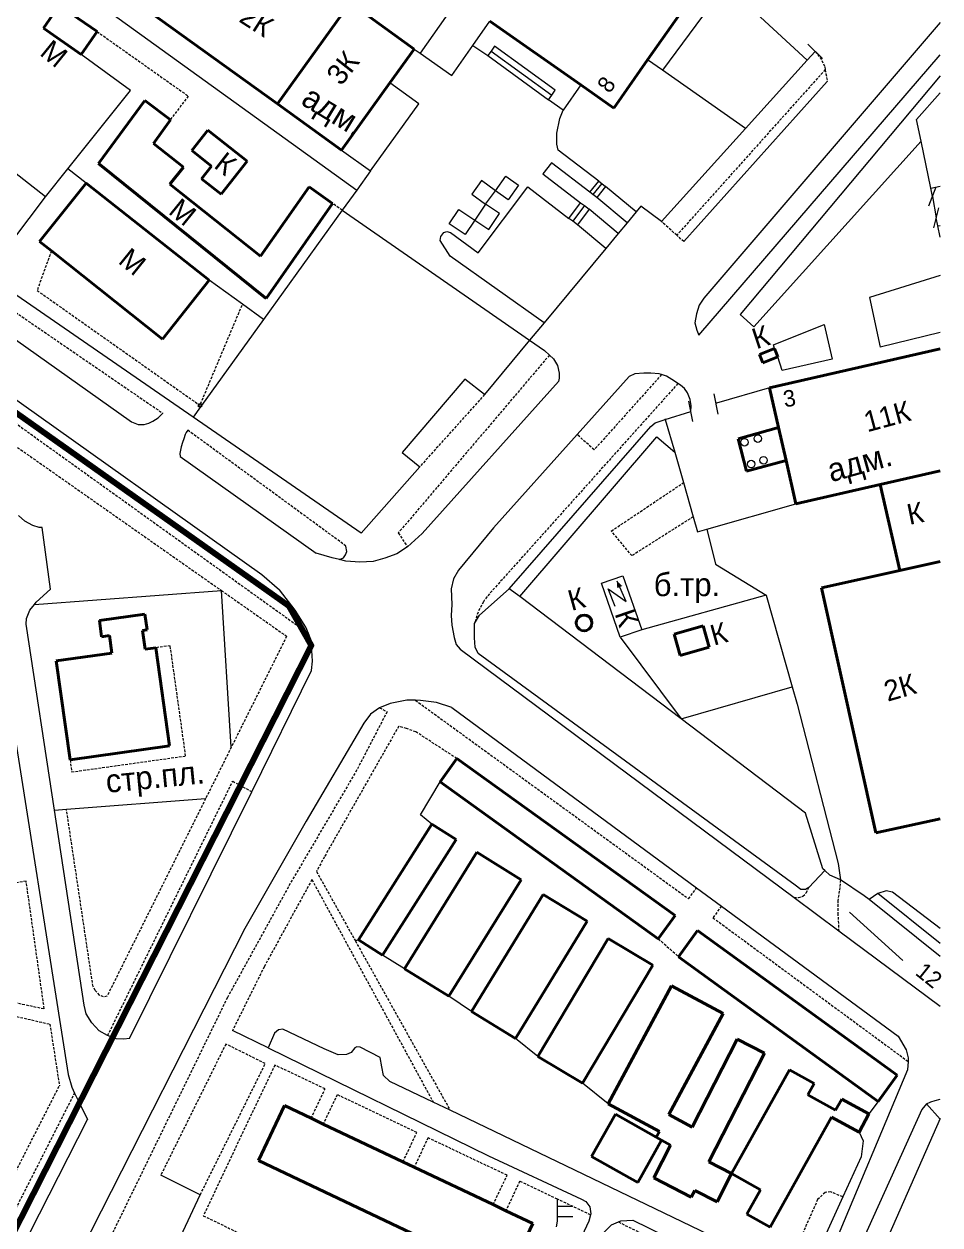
# Model space of a CAD drawing. Extents: x 1000 to 4000, y -5000 to -1000.
# Drawn here: x 2822.3 to 3000, y -2474.5 to -2241.7 of the extents above; entities that cross this region are included whole.
import ezdxf
from ezdxf.enums import TextEntityAlignment as Align

# ---------------------------------------------------------------- set-up
doc = ezdxf.new("R2010")
doc.units = 0
doc.header["$MEASUREMENT"] = 0
doc.linetypes.add('DASHED', pattern=[0.75, 0.5, -0.25])
for name, color, linetype in [('11', 7, 'CONTINUOUS'), ('13', 7, 'CONTINUOUS'), ('16', 7, 'CONTINUOUS'), ('17', 7, 'CONTINUOUS'), ('24', 7, 'CONTINUOUS'), ('25', 7, 'CONTINUOUS'), ('37', 7, 'CONTINUOUS'), ('40', 7, 'CONTINUOUS'), ('42', 7, 'CONTINUOUS'), ('6', 7, 'CONTINUOUS'), ('7', 7, 'CONTINUOUS'), ('границы команд_1', 10, 'CONTINUOUS')]:
    doc.layers.add(name, color=color, linetype=linetype)
doc.styles.get("Standard").update_dxf_attribs({"font": 'txt', "height": 0.2})

msp = doc.modelspace()

# ---------------------------------------------------------------- linework, layer by layer
at = {"layer": '11', "color": 253, "linetype": 'Continuous', "lineweight": 0}
for p, q in [((2974.2, -2248.71), (2955.4, -2231.29)), ((2906.52, -2236.8), (2899.14, -2247.32)), ((2826.48, -2275.18), (2778.68, -2237.89)), ((2975.78, -2246.97), (2974.2, -2248.71)), ((2977.2, -2248.38), (2974.37, -2245.55)), ((2842.99, -2254.57), (2833.42, -2247.56)), ((2946.15, -2250.61), (2943.27, -2248.6)), ((2974.2, -2248.71), (2962.26, -2261.91)), ((2962.26, -2261.91), (2946.15, -2250.61)), ((2830.84, -2269.74), (2842.99, -2254.57)), ((2995.41, -2260.21), (3000, -2255.03)), ((2996.29, -2264.4), (2995.41, -2260.21)), ((2962.26, -2261.91), (2945.94, -2279.97)), ((2998.19, -2273.47), (2996.29, -2264.4)), ((2883.89, -2266.12), (2889.51, -2270.17)), ((2826.48, -2275.18), (2830.84, -2269.74)), ((2834.34, -2272.5), (2830.84, -2269.74)), ((2889.51, -2270.17), (2886.86, -2273.86)), ((2886.86, -2273.86), (2884.02, -2277.79)), ((2997.8, -2276.95), (2999.25, -2273.22)), ((2998.53, -2275.09), (2998.19, -2273.47)), ((2815.07, -2290.29), (2826.48, -2275.18)), ((2941.94, -2277.01), (2941.04, -2278.09)), ((2945.94, -2279.97), (2941.94, -2277.01)), ((2884.02, -2277.79), (2868.77, -2298.95)), ((2941.04, -2278.09), (2939.28, -2280.21)), ((2998.79, -2281.18), (2999.74, -2277.29)), ((2999.57, -2280.82), (2999.26, -2279.24)), ((2939.28, -2280.21), (2937.58, -2282.26)), ((3000, -2282.99), (2999.57, -2280.82)), ((2937.58, -2282.26), (2935.16, -2285.17)), ((2935.16, -2285.17), (2923.19, -2299.6)), ((2855.11, -2317.9), (2815.07, -2290.29)), ((2864.68, -2296), (2858.23, -2291.35)), ((2868.77, -2298.95), (2864.68, -2296)), ((2868.77, -2298.95), (2856.74, -2315.64)), ((2923.19, -2299.6), (2920.38, -2302.99)), ((2920.38, -2302.99), (2911.64, -2313.52)), ((2907.82, -2310.56), (2895.64, -2324.74)), ((2911.64, -2313.52), (2907.82, -2310.56)), ((2956.93, -2317.29), (2956.15, -2313.36)), ((2966.89, -2312.24), (2956.61, -2315.21)), ((2856.54, -2315.92), (2855.11, -2317.9)), ((2856.74, -2315.64), (2856.54, -2315.92)), ((2946.65, -2318.36), (2951.64, -2316.78)), ((2952.03, -2318.74), (2951.25, -2314.82)), ((2887.72, -2340.4), (2855.11, -2317.9)), ((2943.9, -2319.69), (2944.76, -2319.02)), ((2944.76, -2319.02), (2946.65, -2318.36)), ((2946.65, -2318.36), (2946.66, -2318.35)), ((2946.66, -2318.35), (2946.65, -2318.36)), ((2946.65, -2318.36), (2948.56, -2324.67)), ((2916.43, -2351.16), (2943.9, -2319.69)), ((2918.45, -2352.69), (2945.04, -2321.72)), ((2945.04, -2321.72), (2948.56, -2324.67)), ((2895.64, -2324.74), (2899.07, -2327.51)), ((2948.56, -2324.67), (2950.24, -2330.59)), ((2899.07, -2327.51), (2887.72, -2340.4)), ((2950.24, -2330.59), (2952.13, -2337.21)), ((2954.73, -2339.62), (2972.03, -2334.72)), ((2952.13, -2337.21), (2952.96, -2340.12)), ((2952.96, -2340.12), (2954.73, -2339.62)), ((2910.65, -2356.27), (2916.43, -2351.16)), ((2918.45, -2352.69), (2916.43, -2351.16)), ((2949.75, -2376.37), (2918.45, -2352.69)), ((2909.7, -2357.89), (2910.65, -2356.27)), ((2909.7, -2360.66), (2909.7, -2357.89)), ((2909.79, -2362.47), (2909.7, -2360.66)), ((2910.37, -2363.72), (2909.79, -2362.47)), ((2971.87, -2408.65), (2910.37, -2363.72)), ((2973.91, -2394.65), (2949.75, -2376.37)), ((2899.18, -2395), (2903.01, -2388.63)), ((2901.44, -2396.79), (2899.18, -2395)), ((2977.25, -2405.47), (2973.91, -2394.65)), ((2977.64, -2405.82), (2974.54, -2409.12)), ((2977.64, -2405.82), (2977.25, -2405.47)), ((2978.59, -2406.68), (2977.64, -2405.82)), ((2980.69, -2407.63), (2978.59, -2406.68)), ((2985.27, -2410.69), (2980.69, -2407.63)), ((2980.69, -2407.63), (2980.69, -2407.63)), ((2980.69, -2407.63), (2980.69, -2407.63)), ((2973.01, -2409.51), (2971.87, -2408.65)), ((2973.87, -2409.51), (2973.01, -2409.51)), ((2974.54, -2409.12), (2973.87, -2409.51)), ((2986.22, -2411.45), (2985.27, -2410.69)), ((3000, -2422.48), (2986.22, -2411.45)), ((3000, -2419.97), (2987.91, -2410.28)), ((2896.12, -2424.85), (2891.84, -2422.24)), ((2909.1, -2433.16), (2904.71, -2430.18)), ((2921.95, -2441.87), (2917.65, -2438.39)), ((2935.59, -2451.01), (2930.62, -2447.03)), ((2987.97, -2450.57), (2986.18, -2452.98)), ((2997.38, -2451.06), (3000, -2453.99)), ((2984.27, -2456.52), (2985.05, -2458.22)), ((2985.05, -2458.22), (2984.66, -2461.33)), ((2984.66, -2461.33), (2981.11, -2469.07)), ((2981.11, -2469.07), (2975.44, -2481.47))]:
    msp.add_line(p, q, dxfattribs=at)
for p in [(2946.65, -2318.36), (2980.69, -2407.63)]:
    msp.add_point(p, dxfattribs=at)
at = {"layer": '13', "color": 253, "linetype": 'Continuous', "lineweight": 40}
for p, q in [((2871.45, -2257.15), (2842.51, -2236.3)), ((2885.57, -2237.56), (2871.45, -2257.15)), ((2885.57, -2237.56), (2898.01, -2246.52)), ((2951.51, -2236.84), (2943.27, -2248.6)), ((2826.07, -2242.5), (2829.13, -2238.07)), ((2829.13, -2238.07), (2836.47, -2243.13)), ((2930.32, -2253.49), (2912.68, -2241.12)), ((2833.42, -2247.56), (2826.07, -2242.5)), ((2836.47, -2243.13), (2833.42, -2247.56)), ((2898.01, -2246.52), (2893.27, -2253.1)), ((2943.27, -2248.6), (2936.7, -2257.97)), ((2893.27, -2253.1), (2883.89, -2266.12)), ((2936.7, -2257.97), (2930.32, -2253.49)), ((2836.77, -2268.73), (2845.73, -2256.51)), ((2845.73, -2256.51), (2850.69, -2260.24)), ((2883.89, -2266.12), (2871.45, -2257.15)), ((2850.69, -2260.24), (2847.45, -2264.82)), ((2854.83, -2266.19), (2857.94, -2262.24)), ((2857.94, -2262.24), (2865.57, -2268.25)), ((2847.45, -2264.82), (2853.27, -2269.4)), ((2858.65, -2269.21), (2854.83, -2266.19)), ((2869.3, -2294.89), (2836.77, -2268.73)), ((2853.27, -2269.4), (2850.6, -2272.74)), ((2856.71, -2271.67), (2858.65, -2269.21)), ((2865.57, -2268.25), (2860.52, -2274.67)), ((2825.33, -2283.87), (2834.34, -2272.5)), ((2834.34, -2272.5), (2858.23, -2291.35)), ((2860.52, -2274.67), (2856.71, -2271.67)), ((2850.6, -2272.74), (2868.15, -2286.68)), ((2868.15, -2286.68), (2877.59, -2273.22)), ((2877.59, -2273.22), (2882.17, -2276.46)), ((2882.17, -2276.46), (2869.3, -2294.89)), ((2827.62, -2285.68), (2825.33, -2283.87)), ((2849.18, -2302.77), (2827.62, -2285.68)), ((2858.23, -2291.35), (2849.18, -2302.77)), ((2964.94, -2305.74), (2967.85, -2304.59)), ((2966.89, -2312.24), (3000, -2304.67)), ((2967.85, -2304.59), (2968.49, -2306.21)), ((2965.58, -2307.37), (2964.94, -2305.74)), ((2968.49, -2306.21), (2965.58, -2307.37)), ((2968.64, -2319.92), (2966.89, -2312.24)), ((2960.83, -2322.11), (2968.64, -2319.92)), ((2970.11, -2326.31), (2968.64, -2319.92)), ((2962.43, -2328.39), (2960.83, -2322.11)), ((2970.11, -2326.31), (2962.43, -2328.39)), ((2972.03, -2334.72), (2970.11, -2326.31)), ((3000, -2328.32), (2988.39, -2330.98)), ((2988.39, -2330.98), (2972.03, -2334.72)), ((2988.39, -2330.98), (2992.2, -2347.62)), ((2992.2, -2347.62), (3000, -2345.88)), ((2976.99, -2351), (2992.2, -2347.62)), ((2987.56, -2398.52), (2976.99, -2351)), ((2930.05, -2356.57), (2930.47, -2356.35)), ((2930.47, -2356.35), (2930.95, -2356.27)), ((2930.95, -2356.27), (2931.42, -2356.35)), ((2931.42, -2356.35), (2931.84, -2356.57)), ((2929.42, -2357.8), (2929.49, -2357.33)), ((2929.49, -2358.27), (2929.42, -2357.8)), ((2929.49, -2357.33), (2929.71, -2356.9)), ((2929.71, -2358.7), (2929.49, -2358.27)), ((2929.71, -2356.9), (2930.05, -2356.57)), ((2930.05, -2359.03), (2929.71, -2358.7)), ((2931.84, -2356.57), (2932.18, -2356.9)), ((2932.18, -2358.7), (2931.84, -2359.03)), ((2932.18, -2356.9), (2932.4, -2357.33)), ((2932.4, -2358.27), (2932.18, -2358.7)), ((2932.4, -2357.33), (2932.47, -2357.8)), ((2932.47, -2357.8), (2932.4, -2358.27)), ((2948.41, -2360), (2954.03, -2358.37)), ((2954.03, -2358.37), (2955.22, -2362.49)), ((2930.47, -2359.25), (2930.05, -2359.03)), ((2930.95, -2359.33), (2930.47, -2359.25)), ((2931.42, -2359.25), (2930.95, -2359.33)), ((2931.84, -2359.03), (2931.42, -2359.25)), ((2949.59, -2364.12), (2948.41, -2360)), ((2955.22, -2362.49), (2949.59, -2364.12)), ((3000, -2395.75), (2987.56, -2398.52))]:
    msp.add_line(p, q, dxfattribs=at)
at = {"layer": '16', "color": 253, "linetype": 'Continuous', "lineweight": 0}
for p, q in [((2934.3, -2350.08), (2938.48, -2348.64)), ((2938.48, -2348.64), (2942.11, -2359.14)), ((2937.93, -2360.58), (2934.3, -2350.08)), ((2936.98, -2354.64), (2935.64, -2351.16)), ((2935.64, -2351.16), (2939.11, -2353.62)), ((2939.11, -2353.62), (2937.35, -2349.72)), ((2942.11, -2359.14), (2937.93, -2360.58))]:
    msp.add_line(p, q, dxfattribs=at)
msp.add_solid([(2937.35, -2349.72), (2937.36, -2351.05), (2938.36, -2350.63)], dxfattribs=at)
at = {"layer": '24', "color": 253, "linetype": 'Continuous', "lineweight": 0}
for p, q in [((2838.01, -2238.65), (2886.86, -2273.86)), ((2909.39, -2245.81), (2912.68, -2241.12)), ((2953.93, -2240.15), (2946.15, -2250.61)), ((3000, -2241.36), (2954.15, -2294.83)), ((2898.01, -2246.52), (2899.14, -2247.32)), ((2905.31, -2251.64), (2909.39, -2245.81)), ((2909.39, -2245.81), (2912.24, -2247.81)), ((2899.14, -2247.32), (2905.31, -2251.64)), ((2953.19, -2301.99), (3000, -2247.64)), ((2898.89, -2257.16), (2893.27, -2253.1)), ((2930.32, -2253.49), (2926.89, -2258.37)), ((2978.12, -2252.83), (2950.29, -2283.86)), ((3000, -2251.7), (2961.2, -2297.99)), ((2889.51, -2270.17), (2898.89, -2257.16)), ((2926.89, -2258.37), (2924.02, -2256.36)), ((2926.22, -2260), (2926.89, -2258.37)), ((2925.65, -2262.86), (2926.22, -2260)), ((2925.65, -2264.96), (2925.65, -2262.86)), ((2925.94, -2266.11), (2925.65, -2264.96)), ((2963.87, -2300.38), (2996.29, -2264.4)), ((2933.78, -2272.12), (2925.94, -2266.11)), ((2924.61, -2268.57), (2922.96, -2270.73)), ((2932.07, -2274.29), (2924.61, -2268.57)), ((2911.07, -2272.04), (2909.17, -2274.64)), ((2913.74, -2274), (2911.07, -2272.04)), ((2913.74, -2274), (2915.75, -2271.18)), ((2915.75, -2271.18), (2918.23, -2272.95)), ((2922.96, -2270.73), (2930.25, -2276.32)), ((2909.17, -2274.64), (2911.83, -2276.6)), ((2910.4, -2286.04), (2920.03, -2273.24)), ((2911.83, -2276.6), (2913.74, -2274)), ((2916.22, -2275.77), (2913.74, -2274)), ((2918.23, -2272.95), (2916.22, -2275.77)), ((2920.03, -2273.24), (2927.99, -2279.36)), ((2941.04, -2278.09), (2935.11, -2273.17)), ((2998.19, -2273.47), (3000, -2273.09)), ((2911.83, -2276.6), (2909.74, -2279.72)), ((2914.54, -2278.41), (2911.83, -2276.6)), ((2939.28, -2280.21), (2933.41, -2275.34)), ((2998.53, -2275.09), (2999.26, -2279.24)), ((2884.02, -2277.79), (2920.38, -2302.99)), ((2904.78, -2280.41), (2906.64, -2277.64)), ((2906.64, -2277.64), (2909.74, -2279.72)), ((2912.45, -2281.54), (2914.54, -2278.41)), ((2937.58, -2282.26), (2931.92, -2277.56)), ((2903.72, -2282.12), (2904.29, -2281.93)), ((2904.29, -2281.93), (2905.06, -2282.12)), ((2907.88, -2282.49), (2904.78, -2280.41)), ((2909.74, -2279.72), (2907.88, -2282.49)), ((2909.74, -2279.72), (2912.45, -2281.54)), ((2935.16, -2285.17), (2929.66, -2280.6)), ((2999.57, -2280.82), (3000, -2280.74)), ((2903.05, -2283.65), (2903.15, -2282.89)), ((2904.96, -2286.7), (2903.05, -2283.65)), ((2903.15, -2282.89), (2903.72, -2282.12)), ((2905.06, -2282.12), (2910.4, -2286.04)), ((2923.19, -2299.6), (2904.96, -2286.7)), ((3000, -2290.45), (2986.28, -2294.71)), ((2954.15, -2294.83), (2953.29, -2296.17)), ((2986.28, -2294.71), (2988.38, -2304.35)), ((2952.72, -2297.89), (2952.43, -2299.61)), ((2953.29, -2296.17), (2952.72, -2297.89)), ((2961.2, -2297.99), (2963.87, -2300.38)), ((2952.43, -2299.61), (2952.81, -2301.04)), ((2967.68, -2303.88), (2977.5, -2299.96)), ((2977.5, -2299.96), (2979.03, -2306.64)), ((2818.67, -2301.39), (2843.16, -2318.8)), ((2952.81, -2301.04), (2953.19, -2301.99)), ((3000, -2301.46), (2988.38, -2304.35)), ((2920.38, -2302.99), (2923.28, -2305)), ((2920.38, -2302.99), (2920.38, -2302.99)), ((2923.28, -2305), (2924.23, -2305.86)), ((2967.85, -2304.59), (2967.68, -2303.88)), ((2924.23, -2305.86), (2925.04, -2306.6)), ((2925.04, -2306.6), (2925.76, -2307.89)), ((2969.33, -2308.87), (2968.49, -2306.21)), ((2979.03, -2306.64), (2969.33, -2308.87)), ((2925.76, -2307.89), (2926.09, -2309.37)), ((2926.09, -2309.37), (2926.14, -2310.37)), ((2940.76, -2309.52), (2939.71, -2309.99)), ((2942.55, -2309.4), (2940.76, -2309.52)), ((2943.89, -2309.4), (2942.55, -2309.4)), ((2945.51, -2309.49), (2943.89, -2309.4)), ((2945.97, -2309.65), (2945.51, -2309.49)), ((2946.94, -2309.97), (2945.97, -2309.65)), ((2925.95, -2311.01), (2899.55, -2340.47)), ((2926.14, -2310.37), (2925.95, -2311.01)), ((2939.71, -2309.99), (2929.59, -2321.28)), ((2948.46, -2310.93), (2946.94, -2309.97)), ((2949.14, -2311.38), (2948.46, -2310.93)), ((2949.63, -2311.71), (2949.14, -2311.38)), ((2950.4, -2312.33), (2949.63, -2311.71)), ((2818.44, -2312.87), (2868.42, -2348.41)), ((2951.02, -2313.19), (2950.4, -2312.33)), ((2951.54, -2314.48), (2951.02, -2313.19)), ((2951.68, -2315.68), (2951.54, -2314.48)), ((2951.64, -2316.78), (2951.68, -2315.68)), ((2843.16, -2318.8), (2844.45, -2319.34)), ((2845.6, -2319.3), (2846.5, -2319.06)), ((2846.5, -2319.06), (2847.31, -2318.68)), ((2847.31, -2318.68), (2848.32, -2318.06)), ((2848.32, -2318.06), (2849.23, -2317.14)), ((2844.45, -2319.34), (2845.6, -2319.3)), ((2853.57, -2321.26), (2853.28, -2322.07)), ((2853.77, -2320.89), (2853.57, -2321.26)), ((2854.09, -2320.44), (2853.77, -2320.89)), ((2929.59, -2321.28), (2913.36, -2339.38)), ((2852.8, -2323.64), (2852.51, -2324.93)), ((2853.04, -2322.83), (2852.8, -2323.64)), ((2853.28, -2322.07), (2853.04, -2322.83)), ((2852.51, -2324.93), (2852.57, -2325.5)), ((2852.57, -2325.5), (2879, -2344.3)), ((2822.44, -2338.07), (2821.27, -2336.99)), ((2823.99, -2338.93), (2822.44, -2338.07)), ((2825.23, -2339.32), (2823.99, -2338.93)), ((2825.85, -2339.32), (2825.23, -2339.32)), ((2827.47, -2351.26), (2825.85, -2339.32)), ((2913.36, -2339.38), (2906.58, -2347.59)), ((2954.73, -2339.62), (2956.44, -2346.37)), ((2899.55, -2340.47), (2896.68, -2343.05)), ((2882.09, -2345.15), (2879, -2344.3)), ((2884.26, -2345.15), (2884.69, -2344.62)), ((2884.69, -2344.62), (2884.95, -2343.93)), ((2884.95, -2343.93), (2884.76, -2342.88)), ((2894.59, -2344.38), (2892.3, -2345.24)), ((2896.68, -2343.05), (2894.59, -2344.38)), ((2883.47, -2345.49), (2882.09, -2345.15)), ((2883.47, -2345.49), (2884.26, -2345.15)), ((2884.76, -2345.81), (2883.47, -2345.49)), ((2887.43, -2346.01), (2884.76, -2345.81)), ((2890.01, -2345.91), (2887.43, -2346.01)), ((2892.3, -2345.24), (2890.01, -2345.91)), ((2956.44, -2346.37), (2966.27, -2352.39)), ((2868.42, -2348.41), (2871.87, -2351.41)), ((2905.64, -2349.26), (2905.17, -2351.17)), ((2906.58, -2347.59), (2905.64, -2349.26)), ((2824.68, -2353.74), (2827.47, -2351.26)), ((2874.9, -2355.31), (2871.87, -2351.41)), ((2905.17, -2351.17), (2905.26, -2354.23)), ((2824.32, -2354.2), (2824.68, -2353.74)), ((2966.27, -2352.39), (2971.33, -2370.19)), ((2822.82, -2356.93), (2823.44, -2355.3)), ((2823.44, -2355.3), (2824.32, -2354.2)), ((2876.98, -2358.62), (2874.9, -2355.31)), ((2905.26, -2354.23), (2905.17, -2356.33)), ((2905.17, -2356.33), (2905.26, -2358.24)), ((2822.75, -2358.01), (2822.82, -2356.93)), ((2828.22, -2394.08), (2822.75, -2358.01)), ((2877.46, -2359.82), (2876.98, -2358.62)), ((2905.26, -2358.24), (2905.74, -2360.62)), ((2877.95, -2361.03), (2877.46, -2359.82)), ((2878.14, -2363.11), (2877.95, -2361.03)), ((2905.74, -2360.62), (2906.12, -2361.96)), ((2878.28, -2365.18), (2878.14, -2363.11)), ((2906.12, -2361.96), (2906.89, -2362.89)), ((2906.89, -2362.89), (2971.66, -2411.05)), ((2878.08, -2367), (2878.28, -2365.18)), ((2866.51, -2390.53), (2878.08, -2367)), ((2819.02, -2370.23), (2830.88, -2445.33)), ((2971.33, -2370.19), (2972.28, -2373.53)), ((2891.26, -2374.25), (2889.51, -2375.49)), ((2893.34, -2373.41), (2891.26, -2374.25)), ((2896.58, -2372.76), (2893.34, -2373.41)), ((2898.24, -2372.8), (2896.58, -2372.76)), ((2899.24, -2372.82), (2898.24, -2372.8)), ((2902.3, -2373.21), (2899.24, -2372.82)), ((2905.28, -2374.2), (2902.3, -2373.21)), ((2905.28, -2374.2), (2952.77, -2409.16)), ((2972.28, -2373.53), (2980.2, -2404.47)), ((2888.21, -2377.24), (2877.05, -2396.25)), ((2889.51, -2375.49), (2888.21, -2377.24)), ((2842.74, -2438.35), (2866.51, -2390.53)), ((2828.22, -2394.08), (2830.54, -2393.9)), ((2833.97, -2431.89), (2828.22, -2394.08)), ((2877.05, -2396.25), (2865.12, -2417.07)), ((2980.2, -2404.47), (2980.69, -2407.63)), ((2952.77, -2409.16), (2957.59, -2412.7)), ((2989.54, -2409.71), (2987.91, -2410.28)), ((2990.78, -2410), (2989.54, -2409.71)), ((3000, -2417.03), (2990.78, -2410)), ((2971.66, -2411.05), (2980.33, -2417.5)), ((2987.91, -2410.28), (2986.22, -2411.45)), ((2957.59, -2412.7), (2991.85, -2437.93)), ((2865.12, -2417.07), (2831.17, -2483.76)), ((2980.33, -2417.5), (3000, -2432.13)), ((2834.36, -2433.6), (2833.97, -2431.89)), ((2835.44, -2435.3), (2834.36, -2433.6)), ((2836.91, -2436.86), (2835.44, -2435.3)), ((2838.53, -2437.81), (2836.91, -2436.86)), ((2840.17, -2438.41), (2838.53, -2437.81)), ((2869.69, -2440.15), (2862.76, -2436.82)), ((2870.92, -2437.36), (2869.69, -2440.15)), ((2871.7, -2436.71), (2870.92, -2437.36)), ((2872.48, -2436.58), (2871.7, -2436.71)), ((2880.53, -2440.35), (2872.48, -2436.58)), ((2991.85, -2437.93), (2993.44, -2440.56)), ((2841.64, -2438.49), (2840.17, -2438.41)), ((2842.74, -2438.35), (2841.64, -2438.49)), ((2869.69, -2440.15), (2912.39, -2461.14)), ((2886.5, -2440.15), (2885.79, -2441.06)), ((2886.89, -2439.96), (2886.5, -2440.15)), ((2887.48, -2440.02), (2886.89, -2439.96)), ((2891.37, -2442.04), (2887.48, -2440.02)), ((2883.26, -2441.52), (2880.53, -2440.35)), ((2884.88, -2441.45), (2883.26, -2441.52)), ((2885.79, -2441.06), (2884.88, -2441.45)), ((2891.7, -2443.86), (2891.37, -2442.04)), ((2993.44, -2440.56), (2993.83, -2442.12)), ((2993.83, -2442.12), (2993.79, -2442.82)), ((2892.02, -2445.55), (2891.7, -2443.86)), ((2993.7, -2444.46), (2977.08, -2483.95)), ((2993.79, -2442.82), (2993.7, -2444.46)), ((2830.88, -2445.33), (2831.57, -2447.81)), ((2893.28, -2446.68), (2892.02, -2445.55)), ((2901.68, -2450.72), (2893.28, -2446.68)), ((2831.57, -2447.81), (2832.13, -2448.96)), ((2832.13, -2448.96), (2832.97, -2450.68)), ((2832.97, -2450.68), (2834.62, -2454.07)), ((2904.97, -2452.29), (2901.68, -2450.72)), ((2997.38, -2451.06), (2996.48, -2452.13)), ((2997.38, -2451.06), (2998.21, -2450.66)), ((2998.21, -2450.66), (2999.05, -2450.4)), ((2999.05, -2450.4), (3000, -2450.14)), ((2796.62, -2528.72), (2834.62, -2454.07)), ((2972.8, -2484.86), (2904.97, -2452.29)), ((2996.48, -2452.13), (2980.47, -2487.41)), ((2912.39, -2461.14), (2930.44, -2469.52)), ((2856.49, -2468.67), (2848.84, -2464.88)), ((2812.23, -2562.47), (2856.49, -2468.67)), ((2930.44, -2469.52), (2931.28, -2469.98)), ((2931.28, -2469.98), (2932.06, -2471.02)), ((2932.2, -2472.57), (2931.87, -2473.81)), ((2932.06, -2471.02), (2932.26, -2472.38)), ((2932.26, -2472.38), (2932.2, -2472.57)), ((2931.87, -2473.81), (2923.74, -2491.11)), ((2934.7, -2476.07), (2936.26, -2474.51)), ((2936.26, -2474.51), (2937.59, -2473.94)), ((2937.59, -2473.94), (2938.07, -2473.73)), ((2938.07, -2473.73), (2940.41, -2473.6)), ((2940.41, -2473.6), (2972.09, -2489.06))]:
    msp.add_line(p, q, dxfattribs=at)
at = {"layer": '24', "color": 253, "linetype": 'DASHED', "lineweight": 0}
for p, q in [((2836.47, -2243.13), (2854.17, -2255.64)), ((2975.78, -2246.97), (2977.07, -2248.73)), ((2977.07, -2248.73), (2977.64, -2249.97)), ((2977.72, -2250.51), (2948.92, -2282.63)), ((2977.64, -2249.97), (2977.72, -2250.51)), ((2977.72, -2250.51), (2977.84, -2251.3)), ((2977.84, -2251.3), (2978.12, -2252.83)), ((2758.8, -2255.17), (2849.23, -2317.14)), ((2854.17, -2255.64), (2850.69, -2260.24)), ((2884.02, -2277.79), (2882.17, -2276.46)), ((2948.92, -2282.63), (2945.94, -2279.97)), ((2950.29, -2283.86), (2948.92, -2282.63)), ((2827.62, -2285.68), (2824.85, -2293.33)), ((2824.85, -2293.33), (2856.14, -2315.4)), ((2856.57, -2315.32), (2864.68, -2296)), ((2804.09, -2307.17), (2877.46, -2359.82)), ((2924.23, -2305.86), (2894.91, -2340.33)), ((2945.97, -2309.65), (2932.89, -2324.23)), ((2949.14, -2311.38), (2912.07, -2352.72)), ((2911.64, -2313.52), (2899.07, -2327.51)), ((2856.14, -2315.4), (2856.14, -2315.32)), ((2856.14, -2315.32), (2856.57, -2315.32)), ((2856.14, -2315.92), (2856.14, -2315.4)), ((2856.14, -2315.4), (2856.44, -2315.62)), ((2856.54, -2315.92), (2856.14, -2315.92)), ((2856.44, -2315.62), (2856.57, -2315.32)), ((2856.74, -2315.92), (2856.54, -2315.92)), ((2856.57, -2315.32), (2856.74, -2315.32)), ((2856.74, -2315.32), (2856.74, -2315.64)), ((2856.74, -2315.64), (2856.74, -2315.92)), ((2812.45, -2317.72), (2860.6, -2351.51)), ((2884.76, -2342.88), (2854.09, -2320.44)), ((2932.89, -2324.23), (2929.59, -2321.28)), ((2936.22, -2339.98), (2950.24, -2330.59)), ((2952.13, -2337.21), (2940.23, -2344.75)), ((2940.23, -2344.75), (2936.22, -2339.98)), ((2894.91, -2340.33), (2896.68, -2343.05)), ((2860.6, -2351.51), (2873.25, -2360.39)), ((2911.42, -2353.69), (2910.37, -2355.7)), ((2912.07, -2352.72), (2911.42, -2353.69)), ((2910.37, -2355.7), (2909.7, -2357.89)), ((2873.25, -2360.39), (2862.52, -2381.89)), ((2850.67, -2362.21), (2847.89, -2362.6)), ((2853.66, -2383.59), (2850.67, -2362.21)), ((2892.73, -2375.02), (2886.86, -2386.31)), ((2891.26, -2374.25), (2892.73, -2375.02)), ((2898.24, -2372.8), (2951.22, -2411.28)), ((2894.98, -2377.83), (2880.57, -2403.16)), ((2896.5, -2378.27), (2894.98, -2377.83)), ((2898.32, -2378.92), (2896.5, -2378.27)), ((2906.26, -2384.09), (2898.32, -2378.92)), ((2862.52, -2381.89), (2857.54, -2391.86)), ((2831.23, -2384.36), (2831.55, -2386.68)), ((2831.55, -2386.68), (2853.66, -2383.59)), ((2886.86, -2386.31), (2873.94, -2408.33)), ((2838.53, -2437.81), (2862.79, -2388.48)), ((2862.79, -2388.48), (2866.51, -2390.53)), ((2857.54, -2391.86), (2838.4, -2430.19)), ((2835.69, -2428.27), (2830.54, -2393.9)), ((2880.57, -2403.16), (2879.03, -2405.98)), ((2878.15, -2407.57), (2868.89, -2424.47)), ((2878.15, -2407.57), (2901.68, -2450.72)), ((2879.03, -2405.98), (2886.58, -2419.46)), ((2980.69, -2407.63), (2980.44, -2409.79)), ((2822.73, -2407.89), (2815.15, -2408.96)), ((2826.23, -2432.6), (2822.73, -2407.89)), ((2873.94, -2408.33), (2861.75, -2430.45)), ((2951.22, -2411.28), (2952.77, -2409.16)), ((2974.03, -2410.15), (2974.54, -2409.12)), ((2980.44, -2409.79), (2980.16, -2411.6)), ((2971.66, -2411.05), (2972.55, -2411.05)), ((2972.55, -2411.05), (2973.36, -2410.77)), ((2973.36, -2410.77), (2974.03, -2410.15)), ((2980.16, -2411.6), (2980.16, -2414.08)), ((2957.59, -2412.7), (2955.93, -2414.95)), ((2980.16, -2414.08), (2980.33, -2417.5)), ((2955.93, -2414.95), (2993.79, -2442.82)), ((2945.33, -2419.03), (2949.28, -2422.51)), ((2886.58, -2419.46), (2904.97, -2452.29)), ((2786.04, -2423.99), (2826.23, -2432.6)), ((2868.89, -2424.47), (2862.76, -2436.82)), ((2836.14, -2429.06), (2835.69, -2428.27)), ((2861.75, -2430.45), (2834.89, -2485.46)), ((2836.93, -2429.97), (2836.14, -2429.06)), ((2837.72, -2430.3), (2836.93, -2429.97)), ((2838.4, -2430.19), (2837.72, -2430.3)), ((2815.02, -2432.76), (2827.32, -2435.58)), ((2827.32, -2435.58), (2829.18, -2447.53)), ((2861.46, -2439.44), (2848.84, -2464.88)), ((2869.11, -2443.24), (2861.46, -2439.44)), ((2856.49, -2468.67), (2869.11, -2443.24)), ((2870.95, -2443.52), (2857.08, -2472.75)), ((2880.69, -2448.14), (2870.95, -2443.52)), ((2792.51, -2526.8), (2832.13, -2448.96)), ((2819.71, -2466.13), (2829.18, -2447.53)), ((2877.99, -2453.84), (2880.69, -2448.14)), ((2883.05, -2449.26), (2880.35, -2454.95)), ((2898.51, -2456.59), (2883.05, -2449.26)), ((2895.8, -2462.28), (2898.51, -2456.59)), ((2900.68, -2457.62), (2897.98, -2463.32)), ((2916, -2464.89), (2900.68, -2457.62)), ((2913.3, -2470.58), (2916, -2464.89)), ((2918.46, -2466.05), (2915.76, -2471.75)), ((2925.78, -2469.53), (2918.46, -2466.05)), ((2978.77, -2468.1), (2977.67, -2468.23)), ((2981.11, -2469.07), (2978.77, -2468.1)), ((2932.2, -2472.57), (2925.78, -2469.53)), ((2976.24, -2469.6), (2972.8, -2477.33)), ((2977.67, -2468.23), (2976.24, -2469.6)), ((2857.08, -2472.75), (2880.27, -2483.91)), ((2937.59, -2473.94), (2971.78, -2490.62))]:
    msp.add_line(p, q, dxfattribs=at)
at = {"layer": '25', "color": 253, "linetype": 'Continuous', "lineweight": 0}
for p, q in [((2912.89, -2246.92), (2912.24, -2247.81)), ((2913.56, -2245.99), (2912.89, -2246.92)), ((2912.89, -2246.92), (2924.67, -2255.46)), ((2925.34, -2254.53), (2913.56, -2245.99)), ((2912.24, -2247.81), (2924.02, -2256.36)), ((2924.02, -2256.36), (2924.67, -2255.46)), ((2924.67, -2255.46), (2925.34, -2254.53)), ((2932.07, -2274.29), (2933.78, -2272.12)), ((2934.36, -2272.58), (2932.65, -2274.75)), ((2933.78, -2272.12), (2934.36, -2272.58)), ((2934.36, -2272.58), (2935.11, -2273.17)), ((2932.65, -2274.75), (2932.07, -2274.29)), ((2933.41, -2275.34), (2932.65, -2274.75)), ((2935.11, -2273.17), (2933.41, -2275.34)), ((2927.99, -2279.36), (2930.25, -2276.32)), ((2931.01, -2276.89), (2928.75, -2279.93)), ((2930.25, -2276.32), (2931.01, -2276.89)), ((2931.01, -2276.89), (2931.92, -2277.56)), ((2928.75, -2279.93), (2927.99, -2279.36)), ((2931.92, -2277.56), (2929.66, -2280.6)), ((2929.66, -2280.6), (2928.75, -2279.93))]:
    msp.add_line(p, q, dxfattribs=at)
at = {"layer": '37', "color": 253, "linetype": 'Continuous', "lineweight": 0}
for p, q in [((3000, -2453.87), (2985.16, -2487.62)), ((2925.78, -2470.89), (2925.78, -2469.53)), ((2925.78, -2470.89), (2928.65, -2470.89)), ((2925.78, -2473.76), (2925.78, -2470.89)), ((2925.59, -2474.87), (2925.78, -2473.76)), ((2925.78, -2472.89), (2928.78, -2472.89))]:
    msp.add_line(p, q, dxfattribs=at)
at = {"layer": '40', "color": 253, "linetype": 'Continuous', "lineweight": 0}
for p, q in [((2824.32, -2354.2), (2860.6, -2351.51)), ((2862.52, -2381.89), (2860.6, -2351.51)), ((2966.27, -2352.39), (2942.11, -2359.14)), ((2937.93, -2360.58), (2949.75, -2376.37)), ((2949.75, -2376.37), (2971.33, -2370.19)), ((2949.75, -2376.37), (2949.75, -2376.37)), ((2830.54, -2393.9), (2857.54, -2391.86)), ((2982.45, -2413.86), (2992.75, -2423.26)), ((2887.16, -2419.26), (2886.58, -2419.46))]:
    msp.add_line(p, q, dxfattribs=at)
at = {"layer": '6', "color": 253, "linetype": 'Continuous', "lineweight": 40}
for p, q in [((2845.75, -2356.12), (2836.93, -2357.35)), ((2846.18, -2359.15), (2845.75, -2356.12)), ((2836.93, -2357.35), (2837.36, -2360.46)), ((2837.36, -2360.46), (2838.89, -2360.24)), ((2838.89, -2360.24), (2839.37, -2363.64)), ((2845.3, -2359.27), (2846.18, -2359.15)), ((2845.81, -2362.89), (2845.3, -2359.27)), ((2847.89, -2362.6), (2845.81, -2362.89)), ((2850.56, -2381.65), (2847.89, -2362.6)), ((2839.37, -2363.64), (2828.54, -2365.16)), ((2828.54, -2365.16), (2831.23, -2384.36)), ((2831.23, -2384.36), (2850.56, -2381.65)), ((2903.01, -2388.63), (2906.26, -2384.09)), ((2906.26, -2384.09), (2948.59, -2414.49)), ((2945.33, -2419.03), (2903.01, -2388.63)), ((2901.44, -2396.79), (2887.16, -2419.26)), ((2906.12, -2399.76), (2901.44, -2396.79)), ((2891.84, -2422.24), (2906.12, -2399.76)), ((2896.12, -2424.85), (2910.14, -2402.24)), ((2910.14, -2402.24), (2918.74, -2407.58)), ((2918.74, -2407.58), (2904.71, -2430.18)), ((2909.1, -2433.16), (2922.99, -2410.43)), ((2922.99, -2410.43), (2931.54, -2415.65)), ((2948.59, -2414.49), (2945.33, -2419.03)), ((2931.54, -2415.65), (2917.65, -2438.39)), ((2887.16, -2419.26), (2891.84, -2422.24)), ((2921.95, -2441.87), (2935.58, -2419)), ((2935.58, -2419), (2944.25, -2424.17)), ((2949.28, -2422.51), (2952.96, -2417.44)), ((2952.96, -2417.44), (2991.64, -2445.5)), ((2987.97, -2450.57), (2949.28, -2422.51)), ((2904.71, -2430.18), (2896.12, -2424.85)), ((2944.25, -2424.17), (2930.62, -2447.03)), ((2947.92, -2428.15), (2935.59, -2451.01)), ((2957.9, -2433.53), (2947.92, -2428.15)), ((2917.65, -2438.39), (2909.1, -2433.16)), ((2947.35, -2453.09), (2957.9, -2433.53)), ((2951.89, -2455.54), (2960.63, -2438.47)), ((2960.63, -2438.47), (2965.95, -2441.19)), ((2930.62, -2447.03), (2921.95, -2441.87)), ((2965.95, -2441.19), (2955.15, -2462.29)), ((2970.78, -2444.46), (2959.54, -2464.54)), ((2975.55, -2447.12), (2970.78, -2444.46)), ((2974.34, -2449.28), (2975.55, -2447.12)), ((2991.64, -2445.5), (2987.97, -2450.57)), ((2979.71, -2452.28), (2974.34, -2449.28)), ((2867.79, -2462.01), (2872.83, -2451.39)), ((2872.83, -2451.39), (2877.99, -2453.84)), ((2935.59, -2451.01), (2945.57, -2456.4)), ((2979.71, -2452.28), (2980.91, -2450.13)), ((2986.18, -2452.98), (2980.91, -2450.13)), ((2877.99, -2453.84), (2880.35, -2454.95)), ((2932.39, -2461.22), (2937.01, -2453.04)), ((2937.01, -2453.04), (2944.93, -2457.52)), ((2947.35, -2453.09), (2951.89, -2455.54)), ((2967.02, -2474.94), (2978.95, -2453.64)), ((2978.95, -2453.64), (2984.27, -2456.52)), ((2984.27, -2456.52), (2986.18, -2452.98)), ((2880.35, -2454.95), (2895.8, -2462.28)), ((2944.93, -2457.52), (2945.57, -2456.4)), ((2945.97, -2458.11), (2941.34, -2466.28)), ((2944.93, -2457.52), (2945.97, -2458.11)), ((2947.69, -2459.06), (2945.97, -2458.11)), ((2941.34, -2466.28), (2932.39, -2461.22)), ((2944.46, -2465.37), (2947.69, -2459.06)), ((2915.93, -2484.84), (2867.79, -2462.01)), ((2895.8, -2462.28), (2897.98, -2463.32)), ((2897.98, -2463.32), (2913.3, -2470.58)), ((2955.15, -2462.29), (2959.54, -2464.54)), ((2951.74, -2469.1), (2944.46, -2465.37)), ((2959.54, -2464.54), (2956.73, -2470.04)), ((2959.54, -2464.54), (2965.19, -2467.7)), ((2952.39, -2467.82), (2951.74, -2469.1)), ((2956.73, -2470.04), (2952.39, -2467.82)), ((2965.19, -2467.7), (2962.54, -2472.43)), ((2913.3, -2470.58), (2915.76, -2471.75)), ((2915.76, -2471.75), (2920.97, -2474.22)), ((2962.54, -2472.43), (2967.02, -2474.94)), ((2920.97, -2474.22), (2915.93, -2484.84))]:
    msp.add_line(p, q, dxfattribs=at)
at = {"layer": '7', "color": 253, "linetype": 'Continuous', "lineweight": 0}
for centre in [(2964.63, -2322.04), (2962.06, -2322.76), (2965.76, -2326.25), (2963.36, -2326.99)]:
    msp.add_ellipse(centre, major_axis=(0, 0.741), ratio=0.964818, start_param=-1.570796, end_param=4.712389, dxfattribs=at)
at = {"layer": 'границы команд_1', "color": 6, "lineweight": 100}
msp.add_lwpolyline([(2202.96, -1885.55), (1968.34, -2278.57), (2709.12, -2695.15), (2878.09, -2362.16), (2873.74, -2354.57), (2208.14, -1883.34)], close=True, dxfattribs=at)

# ---------------------------------------------------------------- texts
at = {"layer": '17', "color": 253, "linetype": 'Continuous', "lineweight": 0}
for s, height, rotation, p in [('2К', 4, 327.4211, (2867.45, -2241.02)), ('М', 4, 320.9065, (2828.15, -2247.42)), ('3К', 4, 51.7807, (2884.13, -2250.19)), ('8', 3.2, 54.9634, (2935.25, -2253.39)), ('адм.', 4.5, 328.6288, (2882.03, -2259.04)), ('К', 4, 322.135, (2861.39, -2268.75)), ('М', 4, 320.9065, (2853.11, -2278.14)), ('М', 4, 320.9065, (2843.36, -2287.76)), ('К', 4, 18.4088, (2965.2, -2302.36)), ('3', 3.2, 9.4811, (2970.76, -2314.24)), ('11К', 4, 15.0186, (2989.71, -2317.74)), ('адм.', 4.5, 15.4279, (2984.53, -2327.31)), ('К', 4, 11.6103, (2995.16, -2336.53)), ('К', 4, 15.5346, (2929.45, -2353.15)), ('К', 4, 288.6789, (2939.23, -2356.8)), ('К', 4, 15.5346, (2957.06, -2359.89)), ('2К', 4, 16.2, (2992.17, -2370.29)), ('стр.пл.', 4.5, 5.6479, (2847.79, -2388.25))]:
    msp.add_text(s, height=height, rotation=rotation, dxfattribs=at).set_placement(p, align=Align.MIDDLE)
msp.add_text('б.тр.', height=4.5, dxfattribs=at).set_placement((2950.9, -2350.88), align=Align.MIDDLE)
at = {"layer": '42', "color": 253, "linetype": 'Continuous', "lineweight": 0}
msp.add_text('12', height=3.2, rotation=321.3124, dxfattribs=at).set_placement((2997.87, -2426.1), align=Align.MIDDLE)

doc.saveas('drawing.dxf')
